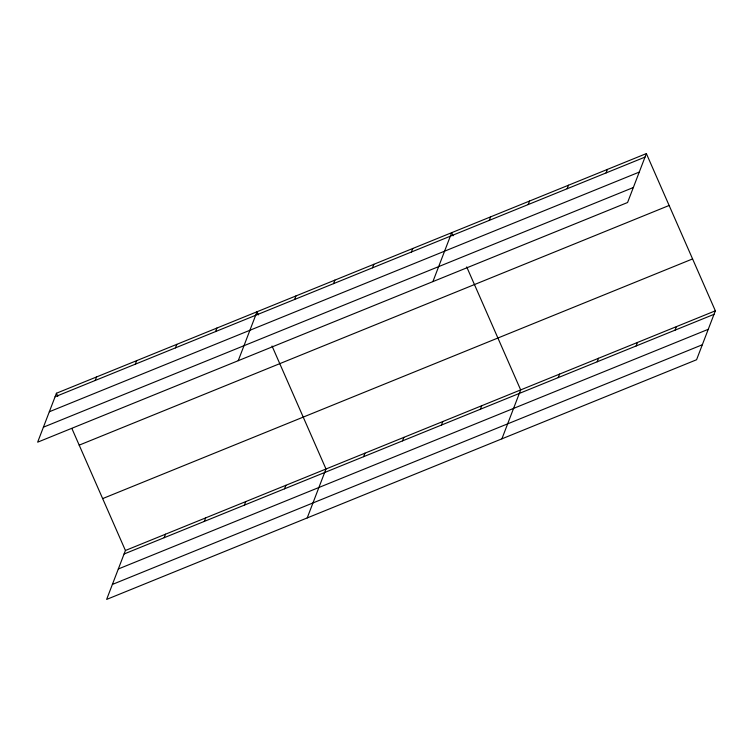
<?xml version="1.0" encoding="UTF-8"?>
<svg xmlns="http://www.w3.org/2000/svg" width="753" height="753" viewBox="0 0 753 753"><rect width="100%" height="100%" fill="white"/><g stroke="black" fill="none" stroke-linecap="round" stroke-linejoin="round"><path stroke-width="1.13" d="M56.428 393.254L37.65 442.18L627.578 202.51L646.366 153.584L56.428 393.254L57.802 396.37M95.198 380.472L96.544 376.961M135.314 364.179L136.66 360.659M175.43 347.877L176.776 344.366M71.912 428.542L125.422 550.49L106.634 599.416L696.572 359.746L715.35 310.82L646.366 153.584M215.546 331.584L216.892 328.063M164.182 537.698L165.538 534.188M238.23 360.696L257.008 311.77L258.373 314.876M204.298 521.405L205.654 517.895M294.592 299.468L295.948 295.948M244.414 505.103L245.77 501.592M333.532 283.646L334.878 280.135M284.53 488.81L285.876 485.299M372.462 267.823L373.817 264.312M307.215 517.923L325.993 468.997L272.031 346.013M411.402 252.01L412.748 248.49M363.586 456.695L364.932 453.184M432.9 281.603L451.687 232.677L453.052 235.793M402.516 440.872L403.872 437.361M489.271 220.375L490.617 216.855M441.456 425.059L442.802 421.539M528.211 204.552L529.557 201.042M480.386 409.237L481.741 405.726M567.141 188.739L568.487 185.219M501.893 438.839L520.671 389.903L466.709 266.92M606.08 172.917L607.426 169.406M558.255 377.601L559.611 374.09M597.195 361.788L598.541 358.268M636.134 345.966L637.48 342.455M675.065 330.153L676.41 326.633M55.082 396.775L645.01 157.104M49.331 411.759L639.259 172.089M43.401 427.196L633.329 187.525M79.197 445.145L669.125 205.475M102.653 498.599L692.581 258.928M125.422 550.49L715.35 310.82M124.076 554.001L714.004 314.33M118.315 568.986L708.244 329.315M112.395 584.432L702.323 344.761"/></g></svg>
